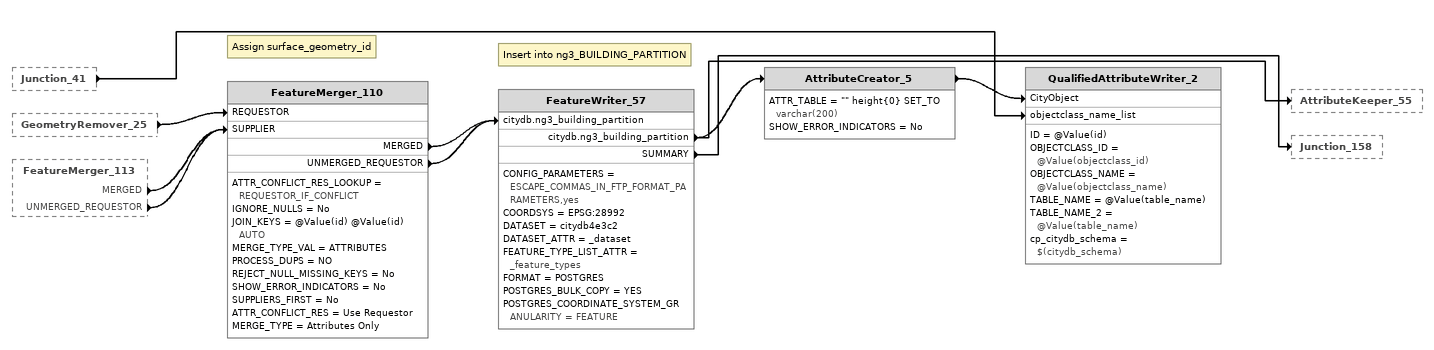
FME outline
Junction_41 [outside]
    -> QualifiedAttributeWriter_2 [objectclass_name_list]
GeometryRemover_25 [outside]
    -> FeatureMerger_110 [REQUESTOR]
FeatureMerger_113 [outside]
    MERGED -> FeatureMerger_110 [SUPPLIER]
    UNMERGED_REQUESTOR -> FeatureMerger_110 [SUPPLIER]
Note: Assign surface_geometry_id
FeatureMerger_110
    ATTR_CONFLICT_RES_LOOKUP = REQUESTOR_IF_CONFLICT
    IGNORE_NULLS = No
    JOIN_KEYS = @Value(id) @Value(id) AUTO
    MERGE_TYPE_VAL = ATTRIBUTES
    PROCESS_DUPS = NO
    REJECT_NULL_MISSING_KEYS = No
    SHOW_ERROR_INDICATORS = No
    SUPPLIERS_FIRST = No
    ATTR_CONFLICT_RES = Use Requestor
    MERGE_TYPE = Attributes Only
    MERGED -> FeatureWriter_57 [citydb.ng3_building_partition]
    UNMERGED_REQUESTOR -> FeatureWriter_57 [citydb.ng3_building_partition]
Note: Insert into ng3_BUILDING_PARTITION
FeatureWriter_57
    CONFIG_PARAMETERS = ESCAPE_COMMAS_IN_FTP_FORMAT_PARAMETERS,yes
    COORDSYS = EPSG:28992
    DATASET = citydb4e3c2
    DATASET_ATTR = _dataset
    FEATURE_TYPE_LIST_ATTR = _feature_types
    FORMAT = POSTGRES
    POSTGRES_BULK_COPY = YES
    POSTGRES_COORDINATE_SYSTEM_GRANULARITY = FEATURE
    citydb.ng3_building_partition -> AttributeKeeper_55
    citydb.ng3_building_partition -> AttributeCreator_5
    SUMMARY -> Junction_158
AttributeCreator_5
    ATTR_TABLE = "" height{0} SET_TO  varchar(200)
    SHOW_ERROR_INDICATORS = No
    -> QualifiedAttributeWriter_2 [CityObject]
QualifiedAttributeWriter_2
    ID = @Value(id)
    OBJECTCLASS_ID = @Value(objectclass_id)
    OBJECTCLASS_NAME = @Value(objectclass_name)
    TABLE_NAME = @Value(table_name)
    TABLE_NAME_2 = @Value(table_name)
    cp_citydb_schema = $(citydb_schema)
